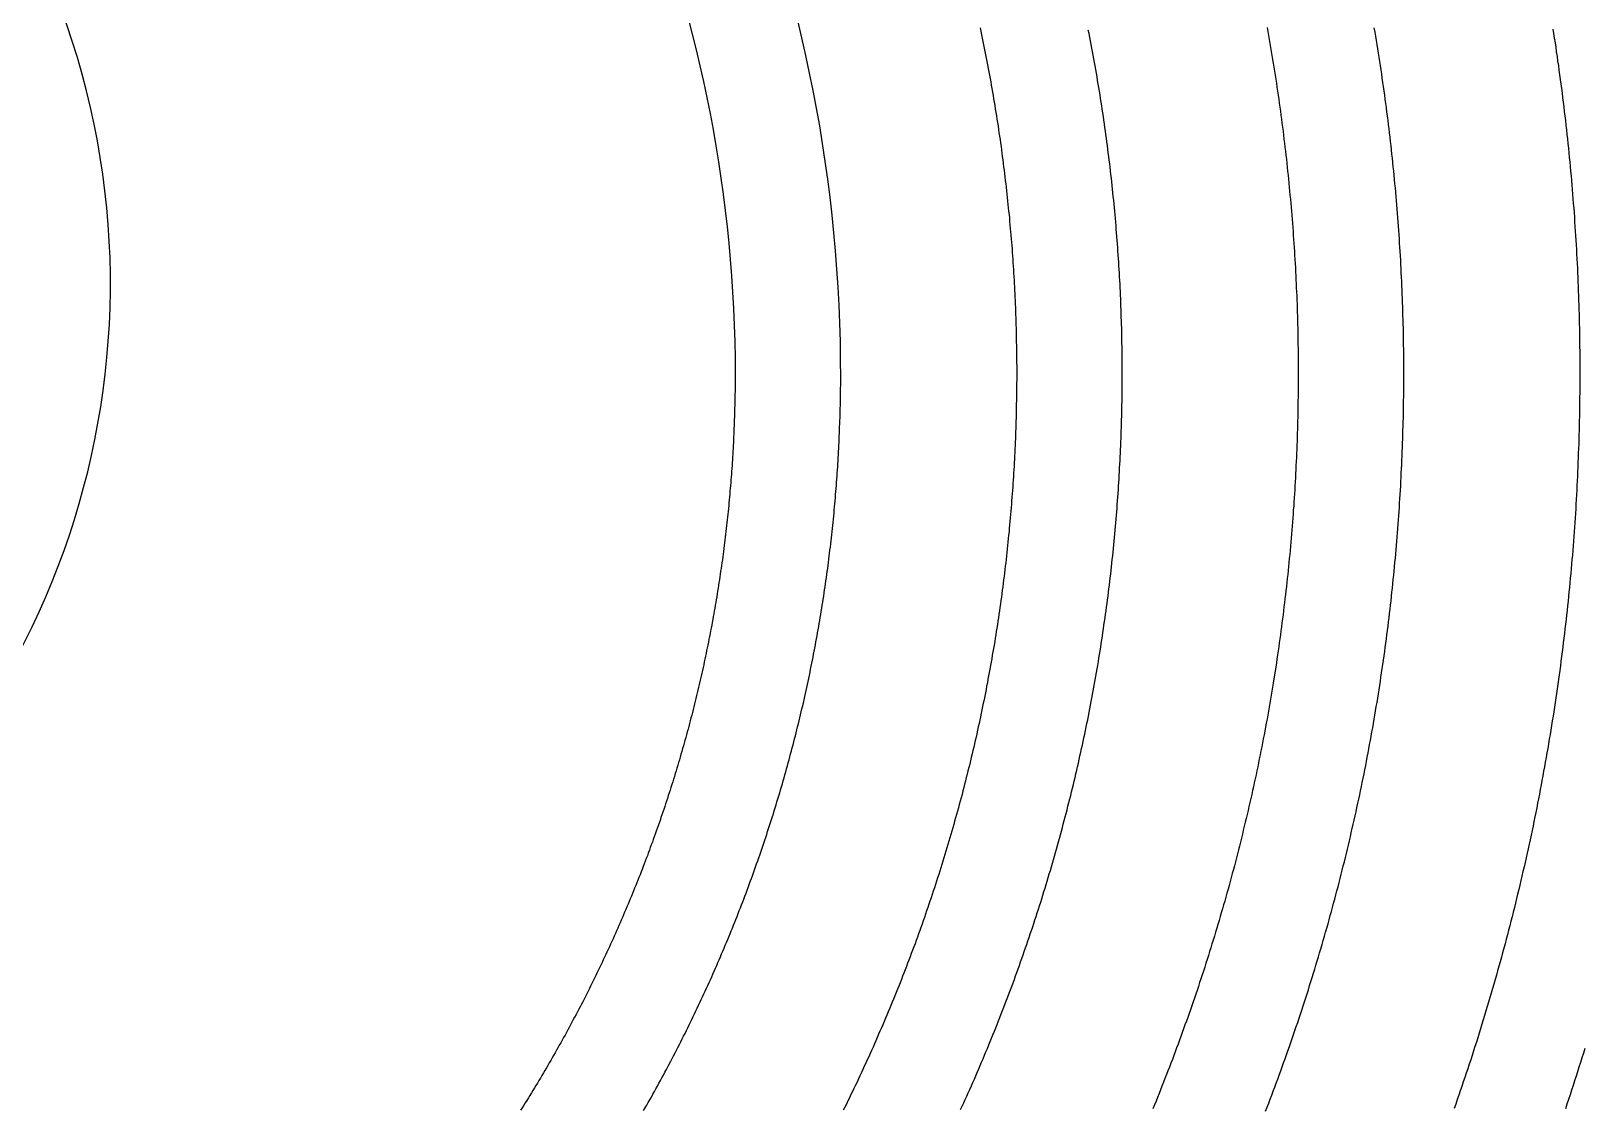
# Model space of a CAD drawing. Header units: inches. Extents: x -43479 to 56521, y -44741 to 59530.
# Drawn here: x 4498 to 6263, y 38281 to 39505 of the extents above; entities that cross this region are included whole.
import ezdxf

# ---------------------------------------------------------------- set-up
doc = ezdxf.new("R2010")
doc.units = ezdxf.units.IN
doc.header["$MEASUREMENT"] = 0

# ---------------------------------------------------------------- blocks, each defined once
blk = doc.blocks.new('kanishk_spiralEditV1')
for points in [[(5242, 2319.2), (5243.7, 2314), (5245.5, 2308.7), (5247.2, 2303.4), (5248.9, 2298.2), (5250.6, 2292.9), (5252.3, 2287.6), (5254, 2282.3), (5255.7, 2277.1), (5257.3, 2271.8), (5259, 2266.5), (5260.6, 2261.2), (5262.3, 2255.9), (5263.9, 2250.6)], [(4900.9, 2322.3), (4902.7, 2317.7), (4904.4, 2313.2), (4906.2, 2308.6), (4907.9, 2304.1), (4909.6, 2299.5), (4911.3, 2294.9), (4913, 2290.4), (4914.7, 2285.8), (4916.4, 2281.2), (4918.1, 2276.6), (4919.7, 2272), (4921.4, 2267.4), (4923, 2262.8), (4924.7, 2258.2), (4926.3, 2253.6), (4927.9, 2249), (4929.5, 2244.4), (4931.1, 2239.8), (4932.7, 2235.2), (4934.3, 2230.6), (4935.8, 2226), (4937.4, 2221.4), (4938.9, 2216.7), (4940.5, 2212.1), (4942, 2207.5), (4943.5, 2202.8), (4945, 2198.2), (4946.5, 2193.6), (4948, 2188.9), (4949.5, 2184.3), (4950.9, 2179.6), (4952.4, 2175), (4953.8, 2170.3), (4955.3, 2165.7), (4956.7, 2161), (4958.1, 2156.4), (4959.5, 2151.7), (4960.9, 2147), (4962.3, 2142.4), (4963.7, 2137.7), (4965.1, 2133), (4966.4, 2128.3), (4967.8, 2123.6), (4969.1, 2119), (4970.5, 2114.3), (4971.8, 2109.6), (4973.1, 2104.9), (4974.4, 2100.2), (4975.7, 2095.5), (4977, 2090.8), (4978.2, 2086.1), (4979.5, 2081.4), (4980.7, 2076.7), (4982, 2072), (4983.2, 2067.3), (4984.4, 2062.6), (4985.6, 2057.9), (4986.8, 2053.1), (4988, 2048.4), (4989.2, 2043.7), (4990.4, 2039), (4991.5, 2034.2), (4992.7, 2029.5), (4993.8, 2024.8), (4995, 2020), (4996.1, 2015.3), (4997.2, 2010.6), (4998.3, 2005.8), (4999.4, 2001.1), (5000.5, 1996.4), (5001.6, 1991.6), (5002.6, 1986.9), (5003.7, 1982.1), (5004.7, 1977.4), (5005.7, 1972.6), (5006.8, 1967.8), (5007.8, 1963.1), (5008.8, 1958.3), (5009.8, 1953.6), (5010.7, 1948.8), (5011.7, 1944), (5012.7, 1939.3), (5013.6, 1934.5), (5014.6, 1929.7), (5015.5, 1925), (5016.4, 1920.2), (5017.3, 1915.4), (5018.2, 1910.6), (5019.1, 1905.9), (5020, 1901.1), (5020.9, 1896.3), (5021.7, 1891.5), (5022.6, 1886.7), (5023.4, 1881.9), (5024.3, 1877.1), (5025.1, 1872.4), (5025.9, 1867.6), (5026.7, 1862.8), (5027.5, 1858), (5028.3, 1853.2), (5029, 1848.4), (5029.8, 1843.6), (5030.5, 1838.8), (5031.3, 1834), (5032, 1829.2), (5032.7, 1824.4), (5033.4, 1819.6), (5034.1, 1814.8), (5034.8, 1810), (5035.5, 1805.2), (5036.2, 1800.3), (5036.8, 1795.5), (5037.5, 1790.7), (5038.1, 1785.9), (5038.8, 1781.1), (5039.4, 1776.3), (5040, 1771.5), (5040.6, 1766.6), (5041.2, 1761.8), (5041.8, 1757), (5042.3, 1752.2), (5042.9, 1747.4), (5043.4, 1742.5), (5044, 1737.7), (5044.5, 1732.9), (5045, 1728.1), (5045.5, 1723.2), (5046, 1718.4), (5046.5, 1713.6), (5047, 1708.8), (5047.4, 1703.9), (5047.9, 1699.1), (5048.3, 1694.3), (5048.8, 1689.4), (5049.2, 1684.6), (5049.6, 1679.8), (5050, 1674.9), (5050.4, 1670.1), (5050.8, 1665.3), (5051.2, 1660.4), (5051.6, 1655.6), (5051.9, 1650.8), (5052.3, 1645.9), (5052.6, 1641.1), (5052.9, 1636.2), (5053.2, 1631.4), (5053.5, 1626.6), (5053.8, 1621.7), (5054.1, 1616.9), (5054.4, 1612.1), (5054.6, 1607.2), (5054.9, 1602.4), (5055.1, 1597.5), (5055.4, 1592.7), (5055.6, 1587.9), (5055.8, 1583), (5056, 1578.2), (5056.2, 1573.3), (5056.4, 1568.5), (5056.6, 1563.6), (5056.7, 1558.8), (5056.9, 1554), (5057, 1549.1), (5057.2, 1544.3), (5057.3, 1539.4), (5057.4, 1534.6), (5057.5, 1529.7), (5057.6, 1524.9), (5057.7, 1520.1), (5057.7, 1515.2), (5057.8, 1510.4), (5057.8, 1505.5), (5057.9, 1500.7), (5057.9, 1495.8), (5057.9, 1491), (5057.9, 1486.2), (5057.9, 1481.3), (5057.9, 1476.5), (5057.9, 1471.6), (5057.9, 1466.8), (5057.8, 1462), (5057.8, 1457.1), (5057.7, 1452.3), (5057.7, 1447.4), (5057.6, 1442.6), (5057.5, 1437.8), (5057.4, 1432.9), (5057.3, 1428.1), (5057.1, 1423.2), (5057, 1418.4), (5056.9, 1413.6), (5056.7, 1408.7), (5056.6, 1403.9), (5056.4, 1399.1), (5056.2, 1394.2), (5056, 1389.4), (5055.8, 1384.6), (5055.6, 1379.7), (5055.4, 1374.9), (5055.1, 1370.1), (5054.9, 1365.2), (5054.6, 1360.4), (5054.4, 1355.6), (5054.1, 1350.8), (5053.8, 1345.9), (5053.5, 1341.1), (5053.2, 1336.3), (5052.9, 1331.5), (5052.6, 1326.6), (5052.3, 1321.8), (5051.9, 1317), (5051.6, 1312.2), (5051.2, 1307.3), (5050.8, 1302.5), (5050.4, 1297.7), (5050, 1292.9), (5049.6, 1288.1), (5049.2, 1283.3), (5048.8, 1278.4), (5048.4, 1273.6), (5047.9, 1268.8), (5047.5, 1264), (5047, 1259.2), (5046.5, 1254.4), (5046, 1249.6), (5045.5, 1244.8), (5045, 1240), (5044.5, 1235.2), (5044, 1230.4), (5043.5, 1225.6), (5042.9, 1220.8), (5042.4, 1216), (5041.8, 1211.2), (5041.2, 1206.4), (5040.6, 1201.6), (5040, 1196.8), (5039.4, 1192), (5038.8, 1187.2), (5038.2, 1182.4), (5037.5, 1177.7), (5036.9, 1172.9), (5036.2, 1168.1), (5035.6, 1163.3), (5034.9, 1158.5), (5034.2, 1153.8), (5033.5, 1149), (5032.8, 1144.2), (5032.1, 1139.4), (5031.4, 1134.7), (5030.6, 1129.9), (5029.9, 1125.1), (5029.1, 1120.4), (5028.4, 1115.6), (5027.6, 1110.8), (5026.8, 1106.1), (5026, 1101.3), (5025.2, 1096.6), (5024.4, 1091.8)], [(4554.4, 2320.5), (4556.2, 2316.7), (4557.9, 2312.8), (4559.7, 2309), (4561.4, 2305.2), (4563.1, 2301.3), (4564.8, 2297.5), (4566.6, 2293.6), (4568.3, 2289.8), (4570, 2285.9), (4571.6, 2282), (4573.3, 2278.2), (4575, 2274.3), (4576.6, 2270.4), (4578.3, 2266.5), (4579.9, 2262.7), (4581.6, 2258.8), (4583.2, 2254.9), (4584.8, 2251), (4586.4, 2247.1), (4588, 2243.2), (4589.6, 2239.3), (4591.2, 2235.4), (4592.8, 2231.5), (4594.4, 2227.6), (4595.9, 2223.7), (4597.5, 2219.8), (4599, 2215.8), (4600.6, 2211.9), (4602.1, 2208), (4603.6, 2204.1), (4605.1, 2200.1), (4606.6, 2196.2), (4608.1, 2192.3), (4609.6, 2188.3), (4611.1, 2184.4), (4612.6, 2180.5), (4614, 2176.5), (4615.5, 2172.6), (4616.9, 2168.6), (4618.4, 2164.6), (4619.8, 2160.7), (4621.2, 2156.7), (4622.6, 2152.8), (4624, 2148.8), (4625.4, 2144.8), (4626.8, 2140.9), (4628.2, 2136.9), (4629.6, 2132.9), (4630.9, 2128.9), (4632.3, 2124.9), (4633.6, 2120.9), (4635, 2117), (4636.3, 2113), (4637.6, 2109), (4638.9, 2105), (4640.2, 2101), (4641.5, 2097), (4642.8, 2093), (4644.1, 2089), (4645.4, 2085), (4646.6, 2081), (4647.9, 2076.9), (4649.1, 2072.9), (4650.3, 2068.9), (4651.6, 2064.9), (4652.8, 2060.9), (4654, 2056.8), (4655.2, 2052.8), (4656.4, 2048.8), (4657.6, 2044.7), (4658.8, 2040.7), (4659.9, 2036.7), (4661.1, 2032.6), (4662.2, 2028.6), (4663.4, 2024.6), (4664.5, 2020.5), (4665.6, 2016.5), (4666.7, 2012.4), (4667.9, 2008.4), (4669, 2004.3), (4670, 2000.2), (4671.1, 1996.2), (4672.2, 1992.1), (4673.3, 1988.1), (4674.3, 1984), (4675.4, 1979.9), (4676.4, 1975.9), (4677.4, 1971.8), (4678.5, 1967.7), (4679.5, 1963.7), (4680.5, 1959.6), (4681.5, 1955.5), (4682.5, 1951.4), (4683.4, 1947.3), (4684.4, 1943.3), (4685.4, 1939.2), (4686.3, 1935.1), (4687.3, 1931), (4688.2, 1926.9), (4689.1, 1922.8), (4690, 1918.7), (4691, 1914.6), (4691.9, 1910.5), (4692.7, 1906.4), (4693.6, 1902.3), (4694.5, 1898.2), (4695.4, 1894.1), (4696.2, 1890), (4697.1, 1885.9), (4697.9, 1881.8), (4698.8, 1877.7), (4699.6, 1873.6), (4700.4, 1869.5), (4701.2, 1865.4), (4702, 1861.2), (4702.8, 1857.1), (4703.6, 1853), (4704.3, 1848.9), (4705.1, 1844.8), (4705.8, 1840.6), (4706.6, 1836.5), (4707.3, 1832.4), (4708.1, 1828.3), (4708.8, 1824.1), (4709.5, 1820), (4710.2, 1815.9), (4710.9, 1811.7), (4711.6, 1807.6), (4712.2, 1803.5), (4712.9, 1799.3), (4713.6, 1795.2), (4714.2, 1791.1), (4714.9, 1786.9), (4715.5, 1782.8), (4716.1, 1778.6), (4716.7, 1774.5), (4717.3, 1770.4), (4717.9, 1766.2), (4718.5, 1762.1), (4719.1, 1757.9), (4719.7, 1753.8), (4720.2, 1749.6), (4720.8, 1745.5), (4721.3, 1741.3), (4721.9, 1737.2), (4722.4, 1733), (4722.9, 1728.9), (4723.4, 1724.7), (4723.9, 1720.6), (4724.4, 1716.4), (4724.9, 1712.2), (4725.4, 1708.1), (4725.8, 1703.9), (4726.3, 1699.8), (4726.7, 1695.6), (4727.2, 1691.5), (4727.6, 1687.3), (4728, 1683.1), (4728.5, 1679), (4728.9, 1674.8), (4729.3, 1670.6), (4729.6, 1666.5), (4730, 1662.3), (4730.4, 1658.2), (4730.8, 1654), (4731.1, 1649.8), (4731.5, 1645.7), (4731.8, 1641.5), (4732.1, 1637.3), (4732.4, 1633.2), (4732.7, 1629), (4733, 1624.8), (4733.3, 1620.6), (4733.6, 1616.5), (4733.9, 1612.3), (4734.2, 1608.1), (4734.4, 1604), (4734.7, 1599.8), (4734.9, 1595.6), (4735.1, 1591.5), (4735.3, 1587.3), (4735.6, 1583.1), (4735.8, 1578.9), (4736, 1574.8), (4736.1, 1570.6), (4736.3, 1566.4), (4736.5, 1562.2), (4736.7, 1558.1), (4736.8, 1553.9), (4736.9, 1549.7), (4737.1, 1545.6), (4737.2, 1541.4), (4737.3, 1537.2), (4737.4, 1533), (4737.5, 1528.9), (4737.6, 1524.7), (4737.7, 1520.5), (4737.8, 1516.3), (4737.8, 1512.2), (4737.9, 1508), (4737.9, 1503.8), (4738, 1499.7), (4738, 1495.5), (4738, 1491.3), (4738, 1487.1), (4738, 1483), (4738, 1478.8), (4738, 1474.6), (4738, 1470.4), (4738, 1466.3), (4737.9, 1462.1), (4737.9, 1457.9), (4737.8, 1453.8), (4737.7, 1449.6), (4737.7, 1445.4), (4737.6, 1441.3), (4737.5, 1437.1), (4737.4, 1432.9), (4737.3, 1428.8), (4737.2, 1424.6), (4737, 1420.4), (4736.9, 1416.3), (4736.7, 1412.1), (4736.6, 1407.9), (4736.4, 1403.8), (4736.3, 1399.6), (4736.1, 1395.4), (4735.9, 1391.3), (4735.7, 1387.1), (4735.5, 1382.9), (4735.3, 1378.8), (4735, 1374.6), (4734.8, 1370.5), (4734.6, 1366.3), (4734.3, 1362.1), (4734.1, 1358), (4733.8, 1353.8), (4733.5, 1349.7), (4733.2, 1345.5), (4732.9, 1341.4), (4732.6, 1337.2), (4732.3, 1333.1), (4732, 1328.9), (4731.7, 1324.8), (4731.3, 1320.6), (4731, 1316.5), (4730.6, 1312.3), (4730.3, 1308.2), (4729.9, 1304), (4729.5, 1299.9), (4729.1, 1295.7), (4728.7, 1291.6), (4728.3, 1287.4), (4727.9, 1283.3), (4727.5, 1279.2), (4727, 1275), (4726.6, 1270.9), (4726.2, 1266.8), (4725.7, 1262.6), (4725.2, 1258.5), (4724.8, 1254.4), (4724.3, 1250.2), (4723.8, 1246.1), (4723.3, 1242), (4722.8, 1237.8), (4722.2, 1233.7), (4721.7, 1229.6), (4721.2, 1225.5), (4720.6, 1221.3), (4720.1, 1217.2), (4719.5, 1213.1), (4718.9, 1209), (4718.4, 1204.9), (4717.8, 1200.8), (4717.2, 1196.6), (4716.6, 1192.5), (4716, 1188.4), (4715.3, 1184.3), (4714.7, 1180.2), (4714.1, 1176.1), (4713.4, 1172), (4712.8, 1167.9), (4712.1, 1163.8), (4711.4, 1159.7), (4710.7, 1155.6), (4710.1, 1151.5), (4709.4, 1147.4), (4708.7, 1143.3), (4707.9, 1139.2), (4707.2, 1135.1), (4706.5, 1131), (4705.7, 1127), (4705, 1122.9), (4704.2, 1118.8), (4703.5, 1114.7), (4702.7, 1110.6), (4701.9, 1106.5), (4701.1, 1102.5), (4700.3, 1098.4), (4699.5, 1094.3)], [(4576.5, 1091.9), (4577.3, 1095.7), (4578.1, 1099.6), (4578.9, 1103.4), (4579.7, 1107.2), (4580.5, 1111), (4581.3, 1114.8), (4582, 1118.7), (4582.8, 1122.5), (4583.5, 1126.3), (4584.3, 1130.1), (4585, 1134), (4585.7, 1137.8), (4586.5, 1141.6), (4587.2, 1145.5), (4587.9, 1149.3), (4588.6, 1153.2), (4589.3, 1157), (4589.9, 1160.8), (4590.6, 1164.7), (4591.3, 1168.5), (4591.9, 1172.4), (4592.6, 1176.2), (4593.2, 1180.1), (4593.8, 1183.9), (4594.5, 1187.8), (4595.1, 1191.6), (4595.7, 1195.5), (4596.3, 1199.3), (4596.9, 1203.2), (4597.5, 1207.1), (4598, 1210.9), (4598.6, 1214.8), (4599.2, 1218.7), (4599.7, 1222.5), (4600.3, 1226.4), (4600.8, 1230.3), (4601.3, 1234.1), (4601.8, 1238), (4602.3, 1241.9), (4602.8, 1245.8), (4603.3, 1249.6), (4603.8, 1253.5), (4604.3, 1257.4), (4604.8, 1261.3), (4605.2, 1265.2), (4605.7, 1269), (4606.1, 1272.9), (4606.6, 1276.8), (4607, 1280.7), (4607.4, 1284.6), (4607.8, 1288.5), (4608.2, 1292.3), (4608.6, 1296.2), (4609, 1300.1), (4609.4, 1304), (4609.8, 1307.9), (4610.1, 1311.8), (4610.5, 1315.7), (4610.8, 1319.6), (4611.2, 1323.5), (4611.5, 1327.4), (4611.8, 1331.3), (4612.2, 1335.2), (4612.5, 1339.1), (4612.8, 1343), (4613.1, 1346.9), (4613.3, 1350.8), (4613.6, 1354.7), (4613.9, 1358.6), (4614.1, 1362.5), (4614.4, 1366.4), (4614.6, 1370.3), (4614.9, 1374.2), (4615.1, 1378.1), (4615.3, 1382), (4615.5, 1386), (4615.7, 1389.9), (4615.9, 1393.8), (4616.1, 1397.7), (4616.3, 1401.6), (4616.4, 1405.5), (4616.6, 1409.4), (4616.7, 1413.3), (4616.9, 1417.3), (4617, 1421.2), (4617.2, 1425.1), (4617.3, 1429), (4617.4, 1432.9), (4617.5, 1436.8), (4617.6, 1440.8), (4617.7, 1444.7), (4617.7, 1448.6), (4617.8, 1452.5), (4617.9, 1456.4), (4617.9, 1460.3), (4618, 1464.3), (4618, 1468.2), (4618, 1472.1), (4618.1, 1476), (4618.1, 1479.9), (4618.1, 1483.9), (4618.1, 1487.8), (4618.1, 1491.7), (4618, 1495.6), (4618, 1499.6), (4618, 1503.5), (4617.9, 1507.4), (4617.9, 1511.3), (4617.8, 1515.2), (4617.7, 1519.2), (4617.7, 1523.1), (4617.6, 1527), (4617.5, 1530.9), (4617.4, 1534.8), (4617.3, 1538.8), (4617.2, 1542.7), (4617, 1546.6), (4616.9, 1550.5), (4616.7, 1554.5), (4616.6, 1558.4), (4616.4, 1562.3), (4616.3, 1566.2), (4616.1, 1570.1), (4615.9, 1574.1), (4615.7, 1578), (4615.5, 1581.9), (4615.3, 1585.8), (4615.1, 1589.8), (4614.9, 1593.7), (4614.6, 1597.6), (4614.4, 1601.5), (4614.1, 1605.4), (4613.9, 1609.4), (4613.6, 1613.3), (4613.3, 1617.2), (4613, 1621.1), (4612.7, 1625), (4612.4, 1628.9), (4612.1, 1632.9), (4611.8, 1636.8), (4611.5, 1640.7), (4611.2, 1644.6), (4610.8, 1648.5), (4610.5, 1652.4), (4610.1, 1656.4), (4609.7, 1660.3), (4609.4, 1664.2), (4609, 1668.1), (4608.6, 1672), (4608.2, 1675.9), (4607.8, 1679.8), (4607.4, 1683.7), (4607, 1687.6), (4606.5, 1691.6), (4606.1, 1695.5), (4605.6, 1699.4), (4605.2, 1703.3), (4604.7, 1707.2), (4604.2, 1711.1), (4603.8, 1715), (4603.3, 1718.9), (4602.8, 1722.8), (4602.3, 1726.7), (4601.7, 1730.6), (4601.2, 1734.5), (4600.7, 1738.4), (4600.2, 1742.3), (4599.6, 1746.2), (4599.1, 1750.1), (4598.5, 1754), (4597.9, 1757.9), (4597.3, 1761.8), (4596.8, 1765.7), (4596.2, 1769.6), (4595.6, 1773.5), (4594.9, 1777.3), (4594.3, 1781.2), (4593.7, 1785.1), (4593.1, 1789), (4592.4, 1792.9), (4591.8, 1796.8), (4591.1, 1800.7), (4590.4, 1804.5), (4589.7, 1808.4), (4589.1, 1812.3), (4588.4, 1816.2), (4587.7, 1820.1), (4587, 1823.9), (4586.2, 1827.8), (4585.5, 1831.7), (4584.8, 1835.6), (4584, 1839.4), (4583.3, 1843.3), (4582.5, 1847.2), (4581.8, 1851), (4581, 1854.9), (4580.2, 1858.8), (4579.4, 1862.6), (4578.6, 1866.5), (4577.8, 1870.3), (4577, 1874.2), (4576.2, 1878), (4575.3, 1881.9), (4574.5, 1885.8), (4573.6, 1889.6), (4572.8, 1893.5), (4571.9, 1897.3), (4571, 1901.2), (4570.2, 1905), (4569.3, 1908.8), (4568.4, 1912.7), (4567.5, 1916.5), (4566.5, 1920.4), (4565.6, 1924.2), (4564.7, 1928), (4563.8, 1931.9), (4562.8, 1935.7), (4561.9, 1939.5), (4560.9, 1943.4), (4559.9, 1947.2), (4558.9, 1951), (4558, 1954.8), (4557, 1958.6), (4556, 1962.5), (4554.9, 1966.3), (4553.9, 1970.1), (4552.9, 1973.9), (4551.9, 1977.7), (4550.8, 1981.5), (4549.8, 1985.3), (4548.7, 1989.1), (4547.6, 1992.9), (4546.6, 1996.8), (4545.5, 2000.5), (4544.4, 2004.3), (4543.3, 2008.1), (4542.2, 2011.9), (4541.1, 2015.7), (4540, 2019.5), (4538.8, 2023.3), (4537.7, 2027.1), (4536.5, 2030.9), (4535.4, 2034.6), (4534.2, 2038.4), (4533, 2042.2), (4531.9, 2046), (4530.7, 2049.7), (4529.5, 2053.5), (4528.3, 2057.3), (4527.1, 2061), (4525.9, 2064.8), (4524.6, 2068.6), (4523.4, 2072.3), (4522.1, 2076.1), (4520.9, 2079.8), (4519.6, 2083.6), (4518.4, 2087.3), (4517.1, 2091.1), (4515.8, 2094.8), (4514.5, 2098.6), (4513.2, 2102.3), (4511.9, 2106), (4510.6, 2109.8), (4509.3, 2113.5), (4508, 2117.2), (4506.6, 2120.9), (4505.3, 2124.7), (4503.9, 2128.4), (4502.6, 2132.1), (4501.2, 2135.8), (4499.8, 2139.5), (4498.4, 2143.2), (4497, 2146.9), (4495.6, 2150.6), (4494.2, 2154.3), (4492.8, 2158), (4491.4, 2161.7), (4490, 2165.4), (4488.5, 2169.1), (4487.1, 2172.8), (4485.6, 2176.5), (4484.1, 2180.2), (4482.7, 2183.8), (4481.2, 2187.5), (4479.7, 2191.2), (4478.2, 2194.9), (4476.7, 2198.5), (4475.2, 2202.2), (4473.7, 2205.9), (4472.2, 2209.5), (4470.6, 2213.2), (4469.1, 2216.8), (4467.5, 2220.5), (4466, 2224.1), (4464.4, 2227.8), (4462.8, 2231.4), (4461.3, 2235), (4459.7, 2238.7), (4458.1, 2242.3), (4456.5, 2245.9), (4454.9, 2249.5), (4453.3, 2253.2), (4451.6, 2256.8), (4450, 2260.4), (4448.4, 2264), (4446.7, 2267.6), (4445, 2271.2), (4443.4, 2274.8), (4441.7, 2278.4), (4440, 2282), (4438.3, 2285.6), (4436.7, 2289.2), (4435, 2292.8), (4433.2, 2296.4), (4431.5, 2299.9), (4429.8, 2303.5), (4428.1, 2307.1), (4426.3, 2310.6), (4424.6, 2314.2), (4422.8, 2317.8), (4421.1, 2321.3)], [(4902.5, 1091.6), (4903.3, 1096.1), (4904.1, 1100.6), (4904.9, 1105.1), (4905.7, 1109.6), (4906.5, 1114.1), (4907.3, 1118.6), (4908, 1123.1), (4908.8, 1127.6), (4909.5, 1132.1), (4910.2, 1136.6), (4911, 1141.2), (4911.7, 1145.7), (4912.4, 1150.2), (4913.1, 1154.7), (4913.8, 1159.2), (4914.4, 1163.8), (4915.1, 1168.3), (4915.8, 1172.8), (4916.4, 1177.4), (4917, 1181.9), (4917.7, 1186.4), (4918.3, 1190.9), (4918.9, 1195.5), (4919.5, 1200), (4920.1, 1204.6), (4920.7, 1209.1), (4921.2, 1213.6), (4921.8, 1218.2), (4922.3, 1222.7), (4922.9, 1227.3), (4923.4, 1231.8), (4923.9, 1236.4), (4924.5, 1240.9), (4925, 1245.5), (4925.4, 1250), (4925.9, 1254.6), (4926.4, 1259.1), (4926.9, 1263.7), (4927.3, 1268.2), (4927.8, 1272.8), (4928.2, 1277.4), (4928.6, 1281.9), (4929.1, 1286.5), (4929.5, 1291), (4929.9, 1295.6), (4930.3, 1300.2), (4930.6, 1304.7), (4931, 1309.3), (4931.4, 1313.9), (4931.7, 1318.4), (4932.1, 1323), (4932.4, 1327.6), (4932.7, 1332.2), (4933, 1336.7), (4933.3, 1341.3), (4933.6, 1345.9), (4933.9, 1350.5), (4934.2, 1355), (4934.4, 1359.6), (4934.7, 1364.2), (4934.9, 1368.8), (4935.2, 1373.3), (4935.4, 1377.9), (4935.6, 1382.5), (4935.8, 1387.1), (4936, 1391.7), (4936.2, 1396.2), (4936.4, 1400.8), (4936.6, 1405.4), (4936.7, 1410), (4936.9, 1414.6), (4937, 1419.2), (4937.1, 1423.7), (4937.3, 1428.3), (4937.4, 1432.9), (4937.5, 1437.5), (4937.6, 1442.1), (4937.7, 1446.7), (4937.7, 1451.3), (4937.8, 1455.9), (4937.8, 1460.4), (4937.9, 1465), (4937.9, 1469.6), (4938, 1474.2), (4938, 1478.8), (4938, 1483.4), (4938, 1488), (4938, 1492.6), (4937.9, 1497.2), (4937.9, 1501.8), (4937.9, 1506.4), (4937.8, 1510.9), (4937.7, 1515.5), (4937.7, 1520.1), (4937.6, 1524.7), (4937.5, 1529.3), (4937.4, 1533.9), (4937.3, 1538.5), (4937.2, 1543.1), (4937, 1547.7), (4936.9, 1552.3), (4936.8, 1556.9), (4936.6, 1561.4), (4936.4, 1566), (4936.3, 1570.6), (4936.1, 1575.2), (4935.9, 1579.8), (4935.7, 1584.4), (4935.4, 1589), (4935.2, 1593.6), (4935, 1598.2), (4934.7, 1602.8), (4934.5, 1607.4), (4934.2, 1611.9), (4934, 1616.5), (4933.7, 1621.1), (4933.4, 1625.7), (4933.1, 1630.3), (4932.8, 1634.9), (4932.4, 1639.5), (4932.1, 1644.1), (4931.8, 1648.6), (4931.4, 1653.2), (4931.1, 1657.8), (4930.7, 1662.4), (4930.3, 1667), (4929.9, 1671.6), (4929.5, 1676.1), (4929.1, 1680.7), (4928.7, 1685.3), (4928.3, 1689.9), (4927.8, 1694.5), (4927.4, 1699), (4926.9, 1703.6), (4926.5, 1708.2), (4926, 1712.8), (4925.5, 1717.4), (4925, 1721.9), (4924.5, 1726.5), (4924, 1731.1), (4923.5, 1735.6), (4922.9, 1740.2), (4922.4, 1744.8), (4921.8, 1749.4), (4921.3, 1753.9), (4920.7, 1758.5), (4920.1, 1763.1), (4919.5, 1767.6), (4918.9, 1772.2), (4918.3, 1776.8), (4917.7, 1781.3), (4917.1, 1785.9), (4916.4, 1790.4), (4915.8, 1795), (4915.1, 1799.6), (4914.5, 1804.1), (4913.8, 1808.7), (4913.1, 1813.2), (4912.4, 1817.8), (4911.7, 1822.3), (4911, 1826.9), (4910.3, 1831.4), (4909.5, 1836), (4908.8, 1840.5), (4908, 1845.1), (4907.3, 1849.6), (4906.5, 1854.2), (4905.7, 1858.7), (4904.9, 1863.3), (4904.1, 1867.8), (4903.3, 1872.3), (4902.5, 1876.9), (4901.6, 1881.4), (4900.8, 1885.9), (4900, 1890.5), (4899.1, 1895), (4898.2, 1899.5), (4897.4, 1904), (4896.5, 1908.6), (4895.6, 1913.1), (4894.7, 1917.6), (4893.7, 1922.1), (4892.8, 1926.7), (4891.9, 1931.2), (4890.9, 1935.7), (4890, 1940.2), (4889, 1944.7), (4888.1, 1949.2), (4887.1, 1953.7), (4886.1, 1958.2), (4885.1, 1962.7), (4884.1, 1967.2), (4883, 1971.7), (4882, 1976.2), (4881, 1980.7), (4879.9, 1985.2), (4878.9, 1989.7), (4877.8, 1994.2), (4876.7, 1998.7), (4875.6, 2003.2), (4874.5, 2007.7), (4873.4, 2012.1), (4872.3, 2016.6), (4871.2, 2021.1), (4870.1, 2025.6), (4868.9, 2030.1), (4867.8, 2034.5), (4866.6, 2039), (4865.4, 2043.5), (4864.3, 2047.9), (4863.1, 2052.4), (4861.9, 2056.8), (4860.7, 2061.3), (4859.4, 2065.8), (4858.2, 2070.2), (4857, 2074.7), (4855.7, 2079.1), (4854.5, 2083.6), (4853.2, 2088), (4851.9, 2092.4), (4850.6, 2096.9), (4849.3, 2101.3), (4848, 2105.7), (4846.7, 2110.2), (4845.4, 2114.6), (4844.1, 2119), (4842.7, 2123.5), (4841.4, 2127.9), (4840, 2132.3), (4838.7, 2136.7), (4837.3, 2141.1), (4835.9, 2145.5), (4834.5, 2149.9), (4833.1, 2154.3), (4831.7, 2158.7), (4830.3, 2163.1), (4828.8, 2167.5), (4827.4, 2171.9), (4825.9, 2176.3), (4824.5, 2180.7), (4823, 2185.1), (4821.5, 2189.5), (4820, 2193.9), (4818.5, 2198.2), (4817, 2202.6), (4815.5, 2207), (4814, 2211.3), (4812.4, 2215.7), (4810.9, 2220.1), (4809.3, 2224.4), (4807.8, 2228.8), (4806.2, 2233.1), (4804.6, 2237.5), (4803, 2241.8), (4801.4, 2246.2), (4799.8, 2250.5), (4798.2, 2254.9), (4796.6, 2259.2), (4795, 2263.5), (4793.3, 2267.8), (4791.7, 2272.2), (4790, 2276.5), (4788.3, 2280.8), (4786.6, 2285.1), (4784.9, 2289.4), (4783.2, 2293.7), (4781.5, 2298), (4779.8, 2302.3), (4778.1, 2306.6), (4776.4, 2310.9), (4774.6, 2315.2), (4772.9, 2319.5)], [(5227.3, 1093.2), (5228.1, 1098.4), (5228.9, 1103.6), (5229.7, 1108.8), (5230.5, 1113.9), (5231.2, 1119.1), (5232, 1124.3), (5232.7, 1129.5), (5233.5, 1134.7), (5234.2, 1139.9), (5234.9, 1145.1), (5235.6, 1150.3), (5236.3, 1155.5), (5237, 1160.7), (5237.7, 1165.9), (5238.3, 1171.1), (5239, 1176.3), (5239.6, 1181.5), (5240.2, 1186.7), (5240.9, 1191.9), (5241.5, 1197.2), (5242.1, 1202.4), (5242.6, 1207.6), (5243.2, 1212.8), (5243.8, 1218), (5244.3, 1223.2), (5244.9, 1228.5), (5245.4, 1233.7), (5245.9, 1238.9), (5246.4, 1244.1), (5246.9, 1249.4), (5247.4, 1254.6), (5247.9, 1259.8), (5248.3, 1265.1), (5248.8, 1270.3), (5249.2, 1275.5), (5249.7, 1280.8), (5250.1, 1286), (5250.5, 1291.2), (5250.9, 1296.5), (5251.3, 1301.7), (5251.7, 1306.9), (5252, 1312.2), (5252.4, 1317.4), (5252.7, 1322.7), (5253, 1327.9), (5253.4, 1333.1), (5253.7, 1338.4), (5254, 1343.6), (5254.3, 1348.9), (5254.5, 1354.1), (5254.8, 1359.4), (5255.1, 1364.6), (5255.3, 1369.9), (5255.5, 1375.1), (5255.8, 1380.4), (5256, 1385.6), (5256.2, 1390.9), (5256.4, 1396.1), (5256.5, 1401.4), (5256.7, 1406.6), (5256.9, 1411.9), (5257, 1417.2), (5257.1, 1422.4), (5257.3, 1427.7), (5257.4, 1432.9), (5257.5, 1438.2), (5257.6, 1443.4), (5257.6, 1448.7), (5257.7, 1454), (5257.8, 1459.2), (5257.8, 1464.5), (5257.9, 1469.7), (5257.9, 1475), (5257.9, 1480.2), (5257.9, 1485.5), (5257.9, 1490.8), (5257.9, 1496), (5257.8, 1501.3), (5257.8, 1506.5), (5257.7, 1511.8), (5257.7, 1517.1), (5257.6, 1522.3), (5257.5, 1527.6), (5257.4, 1532.9), (5257.3, 1538.1), (5257.2, 1543.4), (5257.1, 1548.6), (5256.9, 1553.9), (5256.8, 1559.2), (5256.6, 1564.4), (5256.4, 1569.7), (5256.2, 1574.9), (5256, 1580.2), (5255.8, 1585.5), (5255.6, 1590.7), (5255.4, 1596), (5255.1, 1601.2), (5254.9, 1606.5), (5254.6, 1611.8), (5254.4, 1617), (5254.1, 1622.3), (5253.8, 1627.5), (5253.5, 1632.8), (5253.2, 1638.1), (5252.8, 1643.3), (5252.5, 1648.6), (5252.1, 1653.8), (5251.8, 1659.1), (5251.4, 1664.3), (5251, 1669.6), (5250.6, 1674.8), (5250.2, 1680.1), (5249.8, 1685.3), (5249.4, 1690.6), (5248.9, 1695.8), (5248.5, 1701.1), (5248, 1706.3), (5247.5, 1711.6), (5247.1, 1716.8), (5246.6, 1722.1), (5246.1, 1727.3), (5245.5, 1732.6), (5245, 1737.8), (5244.5, 1743.1), (5243.9, 1748.3), (5243.4, 1753.5), (5242.8, 1758.8), (5242.2, 1764), (5241.6, 1769.3), (5241, 1774.5), (5240.4, 1779.7), (5239.8, 1785), (5239.1, 1790.2), (5238.5, 1795.4), (5237.8, 1800.7), (5237.2, 1805.9), (5236.5, 1811.1), (5235.8, 1816.4), (5235.1, 1821.6), (5234.4, 1826.8), (5233.7, 1832), (5232.9, 1837.3), (5232.2, 1842.5), (5231.4, 1847.7), (5230.6, 1852.9), (5229.9, 1858.1), (5229.1, 1863.4), (5228.3, 1868.6), (5227.5, 1873.8), (5226.6, 1879), (5225.8, 1884.2), (5225, 1889.4), (5224.1, 1894.6), (5223.2, 1899.8), (5222.3, 1905), (5221.5, 1910.2), (5220.6, 1915.4), (5219.6, 1920.6), (5218.7, 1925.8), (5217.8, 1931), (5216.8, 1936.2), (5215.9, 1941.4), (5214.9, 1946.6), (5213.9, 1951.8), (5213, 1957), (5212, 1962.2), (5211, 1967.4), (5209.9, 1972.5), (5208.9, 1977.7), (5207.9, 1982.9), (5206.8, 1988.1), (5205.7, 1993.2), (5204.7, 1998.4), (5203.6, 2003.6), (5202.5, 2008.8), (5201.4, 2013.9), (5200.3, 2019.1), (5199.1, 2024.2), (5198, 2029.4), (5196.8, 2034.6), (5195.7, 2039.7), (5194.5, 2044.9), (5193.3, 2050), (5192.1, 2055.2), (5190.9, 2060.3), (5189.7, 2065.5), (5188.5, 2070.6), (5187.2, 2075.7), (5186, 2080.9), (5184.7, 2086), (5183.5, 2091.1), (5182.2, 2096.3), (5180.9, 2101.4), (5179.6, 2106.5), (5178.3, 2111.6), (5176.9, 2116.8), (5175.6, 2121.9), (5174.3, 2127), (5172.9, 2132.1), (5171.5, 2137.2), (5170.2, 2142.3), (5168.8, 2147.4), (5167.4, 2152.5), (5166, 2157.6), (5164.5, 2162.7), (5163.1, 2167.8), (5161.7, 2172.9), (5160.2, 2178), (5158.8, 2183.1), (5157.3, 2188.1), (5155.8, 2193.2), (5154.3, 2198.3), (5152.8, 2203.4), (5151.3, 2208.4), (5149.7, 2213.5), (5148.2, 2218.6), (5146.7, 2223.6), (5145.1, 2228.7), (5143.5, 2233.7), (5141.9, 2238.8), (5140.4, 2243.8), (5138.8, 2248.9), (5137.1, 2253.9), (5135.5, 2258.9), (5133.9, 2264), (5132.2, 2269), (5130.6, 2274), (5128.9, 2279.1), (5127.2, 2284.1), (5125.5, 2289.1), (5123.9, 2294.1), (5122.1, 2299.1), (5120.4, 2304.1), (5118.7, 2309.2), (5117, 2314.2), (5115.2, 2319.2)]]:
    blk.add_lwpolyline(points)
for points in [[(4194.3, 2321.7), (4196.1, 2318.6), (4197.8, 2315.5), (4199.6, 2312.4), (4201.3, 2309.3), (4203.1, 2306.2), (4204.8, 2303.1), (4206.5, 2300), (4208.2, 2296.9), (4210, 2293.7), (4211.7, 2290.6), (4213.4, 2287.5), (4215.1, 2284.4), (4216.7, 2281.3), (4218.4, 2278.1), (4220.1, 2275), (4221.8, 2271.8), (4223.4, 2268.7), (4225.1, 2265.6), (4226.7, 2262.4), (4228.4, 2259.3), (4230, 2256.1), (4231.6, 2252.9), (4233.3, 2249.8), (4234.9, 2246.6), (4236.5, 2243.4), (4238.1, 2240.3), (4239.7, 2237.1), (4241.3, 2233.9), (4242.8, 2230.7), (4244.4, 2227.6), (4246, 2224.4), (4247.5, 2221.2), (4249.1, 2218), (4250.6, 2214.8), (4252.2, 2211.6), (4253.7, 2208.4), (4255.2, 2205.2), (4256.8, 2202), (4258.3, 2198.8), (4259.8, 2195.6), (4261.3, 2192.3), (4262.8, 2189.1), (4264.2, 2185.9), (4265.7, 2182.7), (4267.2, 2179.4), (4268.7, 2176.2), (4270.1, 2173), (4271.6, 2169.7), (4273, 2166.5), (4274.4, 2163.3), (4275.9, 2160), (4277.3, 2156.8), (4278.7, 2153.5), (4280.1, 2150.3), (4281.5, 2147), (4282.9, 2143.7), (4284.3, 2140.5), (4285.7, 2137.2), (4287.1, 2133.9), (4288.4, 2130.7), (4289.8, 2127.4), (4291.2, 2124.1), (4292.5, 2120.8), (4293.8, 2117.6), (4295.2, 2114.3), (4296.5, 2111), (4297.8, 2107.7), (4299.1, 2104.4), (4300.4, 2101.1), (4301.7, 2097.8), (4303, 2094.5), (4304.3, 2091.2), (4305.6, 2087.9), (4306.9, 2084.6), (4308.1, 2081.3), (4309.4, 2078), (4310.6, 2074.7), (4311.9, 2071.4), (4313.1, 2068.1), (4314.3, 2064.7), (4315.5, 2061.4), (4316.8, 2058.1), (4318, 2054.8), (4319.2, 2051.4), (4320.4, 2048.1), (4321.5, 2044.8), (4322.7, 2041.4), (4323.9, 2038.1), (4325.1, 2034.7), (4326.2, 2031.4), (4327.4, 2028.1), (4328.5, 2024.7), (4329.6, 2021.4), (4330.8, 2018), (4331.9, 2014.6), (4333, 2011.3), (4334.1, 2007.9), (4335.2, 2004.6), (4336.3, 2001.2), (4337.4, 1997.8), (4338.5, 1994.5), (4339.5, 1991.1), (4340.6, 1987.7), (4341.7, 1984.4), (4342.7, 1981), (4343.8, 1977.6), (4344.8, 1974.2), (4345.8, 1970.9), (4346.9, 1967.5), (4347.9, 1964.1), (4348.9, 1960.7), (4349.9, 1957.3), (4350.9, 1953.9), (4351.9, 1950.5), (4352.8, 1947.1), (4353.8, 1943.7), (4354.8, 1940.3), (4355.7, 1936.9), (4356.7, 1933.5), (4357.6, 1930.1), (4358.6, 1926.7), (4359.5, 1923.3), (4360.4, 1919.9), (4361.3, 1916.5), (4362.2, 1913.1), (4363.1, 1909.7), (4364, 1906.3), (4364.9, 1902.9), (4365.8, 1899.4), (4366.7, 1896), (4367.5, 1892.6), (4368.4, 1889.2), (4369.2, 1885.7), (4370.1, 1882.3), (4370.9, 1878.9), (4371.7, 1875.5), (4372.6, 1872), (4373.4, 1868.6), (4374.2, 1865.2), (4375, 1861.7), (4375.8, 1858.3), (4376.5, 1854.9), (4377.3, 1851.4), (4378.1, 1848), (4378.9, 1844.5), (4379.6, 1841.1), (4380.4, 1837.6), (4381.1, 1834.2), (4381.8, 1830.7), (4382.6, 1827.3), (4383.3, 1823.8), (4384, 1820.4), (4384.7, 1816.9), (4385.4, 1813.5), (4386.1, 1810), (4386.8, 1806.6), (4387.4, 1803.1), (4388.1, 1799.7), (4388.8, 1796.2), (4389.4, 1792.7), (4390.1, 1789.3), (4390.7, 1785.8), (4391.3, 1782.4), (4392, 1778.9), (4392.6, 1775.4), (4393.2, 1771.9), (4393.8, 1768.5), (4394.4, 1765), (4395, 1761.5), (4395.5, 1758.1), (4396.1, 1754.6), (4396.7, 1751.1), (4397.2, 1747.6), (4397.8, 1744.2), (4398.3, 1740.7), (4398.9, 1737.2), (4399.4, 1733.7), (4399.9, 1730.3), (4400.4, 1726.8), (4400.9, 1723.3), (4401.4, 1719.8), (4401.9, 1716.3), (4402.4, 1712.8), (4402.9, 1709.4), (4403.4, 1705.9), (4403.8, 1702.4), (4404.3, 1698.9), (4404.7, 1695.4), (4405.2, 1691.9), (4405.6, 1688.4), (4406, 1685), (4406.4, 1681.5), (4406.9, 1678), (4407.3, 1674.5), (4407.7, 1671), (4408, 1667.5), (4408.4, 1664), (4408.8, 1660.5), (4409.2, 1657), (4409.5, 1653.5), (4409.9, 1650), (4410.2, 1646.5), (4410.6, 1643), (4410.9, 1639.5), (4411.2, 1636), (4411.5, 1632.5), (4411.8, 1629), (4412.1, 1625.5), (4412.4, 1622), (4412.7, 1618.5), (4413, 1615), (4413.3, 1611.5), (4413.5, 1608), (4413.8, 1604.5), (4414.1, 1601), (4414.3, 1597.5), (4414.5, 1594), (4414.8, 1590.5), (4415, 1587), (4415.2, 1583.5), (4415.4, 1580), (4415.6, 1576.5), (4415.8, 1573), (4416, 1569.5), (4416.1, 1566), (4416.3, 1562.5), (4416.5, 1559), (4416.6, 1555.5), (4416.8, 1552), (4416.9, 1548.5), (4417, 1545), (4417.2, 1541.5), (4417.3, 1538), (4417.4, 1534.5), (4417.5, 1531), (4417.6, 1527.5), (4417.7, 1524), (4417.8, 1520.5), (4417.8, 1517), (4417.9, 1513.5), (4418, 1509.9, -0.197635), (3950.5, 324, -0.419989)], [(3001.3, 538.6, -4.575093), (3532.3, 1069.6, 0.223256)], [(3879, 422.9, 0.193371), (4298.1, 1504.4), (4298, 1507.7), (4298, 1510.9), (4297.9, 1514.2), (4297.9, 1517.4), (4297.8, 1520.7), (4297.7, 1523.9), (4297.6, 1527.2), (4297.5, 1530.4), (4297.4, 1533.7), (4297.3, 1537), (4297.2, 1540.2), (4297.1, 1543.5), (4296.9, 1546.7), (4296.8, 1550), (4296.7, 1553.2), (4296.5, 1556.5), (4296.4, 1559.7), (4296.2, 1563), (4296, 1566.2), (4295.9, 1569.5), (4295.7, 1572.7), (4295.5, 1576), (4295.3, 1579.2), (4295.1, 1582.5), (4294.9, 1585.7), (4294.7, 1589), (4294.4, 1592.2), (4294.2, 1595.5), (4294, 1598.7), (4293.7, 1602), (4293.5, 1605.2), (4293.2, 1608.5), (4292.9, 1611.7), (4292.7, 1615), (4292.4, 1618.2), (4292.1, 1621.5), (4291.8, 1624.7), (4291.5, 1628), (4291.2, 1631.2), (4290.9, 1634.5), (4290.6, 1637.7), (4290.3, 1641), (4289.9, 1644.2), (4289.6, 1647.5), (4289.2, 1650.7), (4288.9, 1654), (4288.5, 1657.2), (4288.1, 1660.4), (4287.8, 1663.7), (4287.4, 1666.9), (4287, 1670.2), (4286.6, 1673.4), (4286.2, 1676.6), (4285.8, 1679.9), (4285.4, 1683.1), (4285, 1686.4), (4284.5, 1689.6), (4284.1, 1692.8), (4283.7, 1696.1), (4283.2, 1699.3), (4282.7, 1702.5), (4282.3, 1705.8), (4281.8, 1709), (4281.3, 1712.2), (4280.9, 1715.5), (4280.4, 1718.7), (4279.9, 1721.9), (4279.4, 1725.2), (4278.9, 1728.4), (4278.3, 1731.6), (4277.8, 1734.8), (4277.3, 1738.1), (4276.7, 1741.3), (4276.2, 1744.5), (4275.6, 1747.7), (4275.1, 1751), (4274.5, 1754.2), (4274, 1757.4), (4273.4, 1760.6), (4272.8, 1763.8), (4272.2, 1767.1), (4271.6, 1770.3), (4271, 1773.5), (4270.4, 1776.7), (4269.8, 1779.9), (4269.1, 1783.1), (4268.5, 1786.3), (4267.9, 1789.5), (4267.2, 1792.8), (4266.6, 1796), (4265.9, 1799.2), (4265.2, 1802.4), (4264.6, 1805.6), (4263.9, 1808.8), (4263.2, 1812), (4262.5, 1815.2), (4261.8, 1818.4), (4261.1, 1821.6), (4260.4, 1824.8), (4259.7, 1828), (4258.9, 1831.2), (4258.2, 1834.3), (4257.5, 1837.5), (4256.7, 1840.7), (4256, 1843.9), (4255.2, 1847.1), (4254.4, 1850.3), (4253.6, 1853.5), (4252.9, 1856.7), (4252.1, 1859.8), (4251.3, 1863), (4250.5, 1866.2), (4249.7, 1869.4), (4248.9, 1872.5), (4248, 1875.7), (4247.2, 1878.9), (4246.4, 1882.1), (4245.5, 1885.2), (4244.7, 1888.4), (4243.8, 1891.6), (4243, 1894.7), (4242.1, 1897.9), (4241.2, 1901.1), (4240.3, 1904.2), (4239.4, 1907.4), (4238.6, 1910.5), (4237.7, 1913.7), (4236.7, 1916.8), (4235.8, 1920), (4234.9, 1923.1), (4234, 1926.3), (4233, 1929.4), (4232.1, 1932.6), (4231.2, 1935.7), (4230.2, 1938.9), (4229.2, 1942), (4228.3, 1945.1), (4227.3, 1948.3), (4226.3, 1951.4), (4225.3, 1954.5), (4224.3, 1957.7), (4223.3, 1960.8), (4222.3, 1963.9), (4221.3, 1967), (4220.3, 1970.2), (4219.2, 1973.3), (4218.2, 1976.4), (4217.2, 1979.5), (4216.1, 1982.6), (4215.1, 1985.8), (4214, 1988.9), (4212.9, 1992), (4211.9, 1995.1), (4210.8, 1998.2), (4209.7, 2001.3), (4208.6, 2004.4), (4207.5, 2007.5), (4206.4, 2010.6), (4205.3, 2013.7), (4204.2, 2016.8), (4203, 2019.9), (4201.9, 2022.9), (4200.8, 2026), (4199.6, 2029.1), (4198.5, 2032.2), (4197.3, 2035.3), (4196.1, 2038.3), (4195, 2041.4), (4193.8, 2044.5), (4192.6, 2047.6), (4191.4, 2050.6), (4190.2, 2053.7), (4189, 2056.8), (4187.8, 2059.8), (4186.6, 2062.9), (4185.3, 2065.9), (4184.1, 2069), (4182.9, 2072), (4181.6, 2075.1), (4180.4, 2078.1), (4179.1, 2081.2), (4177.9, 2084.2), (4176.6, 2087.3), (4175.3, 2090.3), (4174, 2093.3), (4172.7, 2096.4), (4171.4, 2099.4), (4170.1, 2102.4), (4168.8, 2105.4), (4167.5, 2108.5), (4166.2, 2111.5), (4164.9, 2114.5), (4163.5, 2117.5), (4162.2, 2120.5), (4160.8, 2123.5), (4159.5, 2126.5), (4158.1, 2129.5), (4156.8, 2132.5), (4155.4, 2135.5), (4154, 2138.5), (4152.6, 2141.5), (4151.2, 2144.5), (4149.8, 2147.5), (4148.4, 2150.5), (4147, 2153.5), (4145.6, 2156.4), (4144.2, 2159.4), (4142.7, 2162.4), (4141.3, 2165.4), (4139.9, 2168.3), (4138.4, 2171.3), (4137, 2174.3), (4135.5, 2177.2), (4134, 2180.2), (4132.6, 2183.1), (4131.1, 2186.1), (4129.6, 2189), (4128.1, 2192), (4126.6, 2194.9), (4125.1, 2197.9), (4123.6, 2200.8), (4122.1, 2203.7), (4120.5, 2206.6), (4119, 2209.6), (4117.5, 2212.5), (4115.9, 2215.4), (4114.4, 2218.3), (4112.8, 2221.3), (4111.3, 2224.2), (4109.7, 2227.1), (4108.1, 2230), (4106.5, 2232.9), (4105, 2235.8), (4103.4, 2238.7), (4101.8, 2241.6), (4100.2, 2244.5), (4098.5, 2247.3), (4096.9, 2250.2), (4095.3, 2253.1), (4093.7, 2256), (4092, 2258.9), (4090.4, 2261.7), (4088.7, 2264.6), (4087.1, 2267.5), (4085.4, 2270.3), (4083.8, 2273.2), (4082.1, 2276), (4080.4, 2278.9), (4078.7, 2281.7), (4077, 2284.6), (4075.3, 2287.4), (4073.6, 2290.3), (4071.9, 2293.1), (4070.2, 2295.9), (4068.5, 2298.7), (4066.8, 2301.6), (4065, 2304.4), (4063.3, 2307.2), (4061.5, 2310), (4059.8, 2312.8), (4058, 2315.6), (4056.3, 2318.4), (4054.5, 2321.2)]]:
    blk.add_lwpolyline(points, format="xyb")

msp = doc.modelspace()

# ---------------------------------------------------------------- linework, layer by layer
msp.add_circle((6520.5, 9529.6), 50000)

# ---------------------------------------------------------------- block references
at = {"xscale": -1, "rotation": 180}
msp.add_blockref('kanishk_spiralEditV1', (1000, 40600), dxfattribs=at)

doc.saveas('drawing.dxf')
